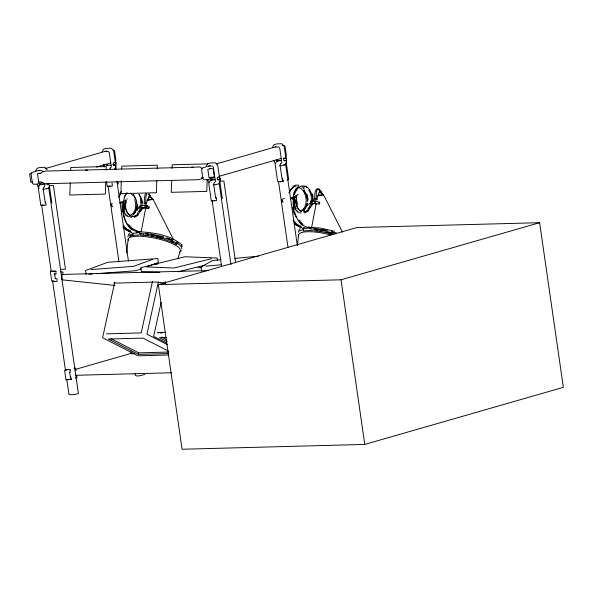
<?xml version="1.0" encoding="UTF-8"?>
<svg xmlns="http://www.w3.org/2000/svg" width="593" height="593" viewBox="0 0 593 593"><rect width="100%" height="100%" fill="white"/><g stroke="black" fill="none" stroke-linecap="round" stroke-linejoin="round"><path stroke-width="0.89" d="M125.212 200.923L124.478 205.208M126.257 201.323L126.265 200.634A1.445 1.008 -62.9 0 0 124.908 200.175M145.663 203.088L145.915 196.491L146.805 194.074M316.239 198.529C316.655 195.979 315.091 187.877 318.96 189.73L319.649 190.902C318.93 193.815 316.692 196.483 321.339 194.993M61.931 279.459L62.08 274.403M70.226 183.074L69.826 195.008L105.339 194.067L105.739 182.14M70.656 170.228L70.752 167.471L106.266 166.537L106.147 170.206M121.313 180.806L120.876 193.659L156.396 192.718L156.797 180.791M121.713 168.879L121.81 166.122L157.323 165.188L157.197 168.857M171.666 180.398L171.266 192.325L206.787 191.391L207.187 179.457M172.074 168.464L172.192 164.795L207.713 163.853M140.104 206.134L140.126 205.534L145.441 205.393M310.584 201.627L310.606 201.034L315.913 200.894M314.831 198.499C314.572 196.009 314.512 186.187 319.464 189.197C319.242 191.154 324.26 194.104 322.214 194.756M126.68 252.885L128.17 239.164M297.397 245.643L298.65 234.658M62.888 274.485L62.969 272.091L60.36 271.816M109.535 169.316L110.342 167.93M114.96 164.772L114.316 165.417L113.545 165.18L113.1 164.209L113.886 162.423L114.657 162.66M217.201 178.789L217.987 177.003L218.758 177.24M220.211 179.138L220.322 178.241L219.366 177.285M136.212 209.929L136.901 204.533M136.879 210.389L137.628 204.57M132.862 235.154L132.684 234.346A8.369 2.127 12.3 0 0 132.632 233.331M133.099 233.657L132.684 234.346M303.342 230.655L303.431 230.077M303.572 229.157L303.164 229.839M125.457 204.541L125.886 202.206M126.109 202.117L125.523 205.274A10.2 7.116 83.3 0 0 133.588 216.512M141.156 231.856L145.804 207.528M146.034 204.029L146.486 203.948L147.242 200.219M311.636 227.356L316.113 203.933M316.973 199.426L317.974 195.586M292.534 199.715L294.024 192.265L295.929 188.833M143.083 234.887L143.202 234.309M114.753 282.194L102.611 337.751L137.984 355.815L168.842 354.999M152.445 281.534L141.223 332.918L106.525 333.829M168.523 353.576L138.391 354.369L138.725 352.85L111.054 338.722M158.383 281.912L146.96 334.193L167.256 344.555M161.111 302.348L153.669 336.401L166.529 342.969M165.217 283.536L165.61 281.742M123.655 204.592L124.056 203.028M294.943 196.972L293.928 200.864A10.103 6.508 -86.7 0 0 293.891 203.636M177.826 258.696L180.331 250.787A26.722 6.797 12.3 0 0 153.846 237.941A26.722 6.797 12.3 0 0 128.244 240.387M132.469 233.827L129.215 235.258A27.589 7.02 12.3 0 0 127.799 236.807M132.965 213.776L135.093 209.774L135.753 204.592L134.819 199.307M303.446 209.277C307.389 203.747 306.818 195.957 302.971 190.531L301.029 188.53L299.376 187.722M152.127 199.337L153.12 199.456L147.183 200.323M323.111 194.838L323.6 194.956L317.663 195.823M136.197 210.352L136.953 210.307L137.072 208.017L140.415 206.105M149.614 199.633C144.914 200.901 151.252 195.942 148.48 194.237M148.294 198.803L149.125 197.306M118.889 196.468L119.786 194.852M118.756 197.284L120.549 194.052M124.271 197.135L126.064 193.911A14.121 9.503 88.5 0 1 127.169 192.643M126.353 193.881L124.56 197.121A24.387 16.404 88.5 0 0 127.895 225.066M288.917 192.777L290.711 189.538A14.15 9.518 88.5 0 1 293.046 187.277M289.236 192.784L291.03 189.552A14.121 9.503 88.5 0 1 296.048 186.158M295.195 191.828L296.537 189.404A14.121 9.503 88.5 0 1 298.249 187.61M35.624 170.873L37.181 168.264L39.946 167.471L44.972 167.337L47.262 169.843M44.186 187.01L44.905 185.802L44.653 184.038M49.582 185.943L48.026 188.552L42.748 189.412M102.003 151.793L103.56 149.177L106.325 148.383L111.343 148.25L113.641 150.763L115.316 162.386M110.565 167.923L111.284 166.722L109.245 152.579L108.185 151.423L104.635 151.519M115.212 161.674L115.931 160.473L114.575 151.045L113.515 149.888M114.405 169.465L115.961 166.855L115.576 164.172M66.164 370.069L66.446 369.595L69.737 369.506L70.152 370.032M70.159 372.456L70.159 369.965M206.105 166.374L207.661 163.764L210.426 162.971L215.444 162.838L217.742 165.343L220.062 181.436L218.506 184.045L213.228 184.912M214.666 182.503L215.385 181.302L213.347 167.159L212.287 166.003M272.476 147.286L274.04 144.677L276.805 143.884L281.823 143.751L284.121 146.256L285.93 158.776M281.045 163.423L281.764 162.223L279.726 148.08L278.666 146.923L275.115 147.02M285.693 157.175L286.412 155.974L285.055 146.545L283.995 145.389L282.224 145.433M282.965 181.161L282.624 178.804M137.339 213.51L139.896 209.529L141.008 204.392L140.452 199.152M307.819 209.01C312.207 203.873 312.6 195.986 308.82 190.412M318.293 201.375L312.578 201.042M146.226 193.355L145.189 194.556L144.685 196.379L144.181 202.999L145.722 202.999M128.281 234.672L129.697 233.123M181.302 250.454L179.501 252.396M298.761 230.173L300.177 228.624M316.076 203.881L315.343 204.014L315.32 203.421M41.48 184.045L40.835 184.69L40.065 184.453L39.605 183.422M48.582 183.86L47.937 184.497L47.166 184.267L46.721 183.289M107.859 164.965L107.214 165.603L106.443 165.373L105.991 164.394L106.948 165.291M113.723 165.343L116.28 162.801L115.805 162.46M211.96 179.546L211.316 180.19L210.545 179.953L210.085 178.923M217.297 177.833L217.809 177.329M219.062 179.36L218.417 179.998L217.646 179.768L217.186 178.738M278.339 160.458L277.694 161.103L276.916 160.866L276.464 159.836M283.676 158.754L284.188 158.242M285.441 160.273L284.796 160.918L284.025 160.681L283.573 159.71L284.366 157.923L285.137 158.153M119.675 193.444L121.521 191.65M296.144 188.574L298.657 186.143M40.383 173.69L42.296 171.992L45.461 171.081L199.952 167.004L202.383 168.842M202.932 177.655L201.65 178.789L198.492 179.694L43.993 183.778L41.569 181.932L38.019 182.029M140.793 210.204L141.594 210.278L141.868 208.039M311.77 205.986L312.318 203.392M114.671 282.572L113.804 283.143L155.536 282.038L165.321 283.076M141.304 209.233L144.67 207.061M313.126 203.866L315.142 202.554M141.653 209.247L144.988 207.098L148.287 207.498M312.785 204.326L315.469 202.598M130.883 214.903L133.173 213.443M130.653 217.542L132.106 216.615M300.599 210.893L303.653 208.944M273.996 161.111L273.521 160.77M286.286 157.953L286.76 158.301M112.247 203.369L111.41 203.888L111.21 205.096L111.758 206.29L112.737 206.764M111.832 204.815L111.958 205.66M282.312 200.308L282.438 201.16M85.548 170.458L86.571 169.85L87.549 170.406M191.354 167.663L192.369 167.056L193.355 167.611M319.13 202.257L319.56 202.005L319.842 202.947L317.937 202.895M144.855 208.173L148.821 208.647L149.436 206.853L144.796 205.986M315.335 203.666L319.301 204.148L319.59 203.095M134.24 217.453L138.295 215.118M304.713 212.946L308.775 210.619M136.946 209.351L140.007 207.602M308.19 204.415L311.251 202.658M220.359 179.242L220.433 178.656M292.935 186.291L295.833 185.068L298.857 185.172M149.184 196.958L150.466 196.861L148.984 193.696M147.598 199.582L148.183 199.352M319.605 192.807L320.05 192.681M318.07 195.075L318.663 194.845M318.886 194.845L318.434 195.179M152.431 259.43L133.566 266.361L91.011 269.563M141.29 268.822L136.168 270.704L97 273.647M147.272 266.62L158.375 262.543L157.871 258.533L107.778 262.299L85.57 270.46L86.067 274.47M302.764 229.758L299.695 230.759A27.589 7.02 12.3 0 0 298.279 232.3M147.494 200.093L147.931 199.952M38.856 170.428L31.74 172.474L31.021 173.675L32.385 183.104L33.438 184.26L36.988 184.164L43.215 182.377M45.075 168.642L106.71 150.918M31.903 173.341L29.65 174.142L30.799 182.103L32.689 182.17M38.248 173.549L39.813 173.245M96.548 167.041L110.772 162.956M42.644 184.126L39.664 184.979L38.315 188.107L40.828 205.452L43.934 205.371M43.964 187.01L43.148 188.478L45.246 202.902M210.219 165.677L202.22 167.975L201.501 169.175L202.858 178.604L203.918 179.761L207.468 179.664L214.584 177.618M216.445 163.883L275.997 146.76M119.808 202.517L125.123 200.99M119.964 203.355L122.632 202.591M211.59 177.181L208.995 177.596L207.809 169.39L210.574 168.597M219.025 176.343L281.252 158.45M213.865 179.412L210.144 180.48L208.788 183.608L211.308 200.945L214.414 200.864M280.244 160.325L276.523 161.4L275.174 164.446L277.62 181.517L280.793 181.784L283.424 181.028M214.444 182.511L213.628 183.971L215.726 198.403M280.823 163.423L280.007 164.891L282.098 179.316M286.938 180.02L288.687 179.516L286.182 162.097M284.418 198.381L281.89 199.389L281.69 200.597L282.238 201.79L283.209 202.265M290.288 198.018L292.942 197.254M294.714 196.743L296.485 196.239M290.437 198.855L295.774 197.321M158.361 284.618L356.949 227.519L539.623 222.694L563.35 387.333L364.762 444.424L182.081 449.249L158.361 284.618L341.034 279.792L539.623 222.694M67.239 369.698L64.607 370.455L65.964 379.883L71.701 379.046M75.318 369.424L130.163 353.65L133.862 353.554M75.215 378.03L76.971 377.526L76.63 375.169M144.796 374.546C142.313 374.761 134.396 378.319 135.056 373.59M211.404 258.733L174.016 267.992L146.545 266.939M178.13 271.794L205.423 265.041M318.411 195.445L318.997 195.305M38.197 185.557L37.604 185.476M150.77 199.47C154.855 199.404 149.592 197.18 149.844 195.179L150.229 196.802M319.983 192.384C318.508 192.866 323.074 192.562 320.324 190.672L320.924 192.31L320.368 192.325M321.25 194.971L322.436 194.749M126.694 198.937L127.458 199.011M297.167 194.437L297.916 194.363L297.945 195.305M149.555 199.685L150.859 199.493M303.334 227.593L304.891 227.445M221.011 259.697L212.413 260.505L201.123 267.08L201.583 271.097M234.695 258.415L258.407 256.183M206.016 266.205L221.515 264.745M320.39 192.636L322.733 194.556M319.064 195.216L320.094 195.134M88.802 274.27L92.449 273.996M146.975 205.941L147.887 205.771L145.871 205.541M316.506 199.53L316.966 199.448L314.394 199.441M106.725 165.299L111.165 165.18M113.826 165.106L115.605 165.062L116.109 164.558L115.872 162.89M277.205 160.792L280.756 160.703M284.306 160.607L286.078 160.562L286.589 160.058L286.352 158.39M38.256 170.599L41.806 170.51L42.866 171.666M208.736 166.099L211.397 166.033M283.854 164.839L285.722 164.995L297.338 245.554M279.607 165.825L284.885 164.965L286.441 162.356L286.182 160.562M209.485 168.657L213.154 168.671L214.303 176.64L212.049 177.433L209.381 177.507M201.39 177.715L203.169 177.67M40.346 184.379L44.786 184.267M47.447 184.193L49.226 184.149M210.826 179.879L215.266 179.761M217.927 179.694L219.706 179.642M49.13 185.668L53.414 185.55L65.467 269.222L60.338 269.363M219.61 181.161L223.887 181.05L235.688 262.907M109.134 186.098L112.425 186.009L111.995 183.059M280.437 181.569L282.905 181.51L282.476 178.56M110.313 186.284L107.207 186.365L106.495 181.547M46.995 188.418L48.871 188.581L78.417 393.633L74.37 394.567L69.04 394.708L66.831 379.854M214.058 200.656L216.527 200.59L216.519 198.106M153.869 264.233L157.501 264.137M52.266 271.171L55.557 271.083L55.964 271.609L55.994 274.107L54.348 274.151M198.018 267.747L201.664 267.651M61.524 274.47L208.617 270.586M54.964 278.443L57.032 278.858L57.047 281.43L53.755 281.519L53.333 281.06M165.803 332.265L157.582 332.48L158.642 333.021M160.473 332.977L162.297 332.925M166.707 337.491L159.406 337.684L167.308 341.716M138.725 352.85L168.857 352.049M134.433 353.643L131.327 353.724L131.001 351.612M74.058 368.142L75.608 368.097L75.948 370.455L75.141 370.44M75.274 375.31L171.488 372.767M67.891 379.609L71.182 379.52L70.76 376.577M315.728 198.581C317.915 198.551 313.334 198.314 315.261 198.566M308.012 227.149L320.576 228.09L334.504 231.188M137.532 231.648C152.705 232.456 169.776 234.517 181.688 244.709L181.806 245.25M301.867 187.077L304.461 187.166M159.873 272.357L141.393 271.653L140.8 267.673L184.808 256.769L217.149 258.007L217.505 260.394M322.229 194.326L322.948 194.371M322.029 194.385L322.666 194.415M151.549 198.885L152.468 198.87M301.83 210.478L304.713 210.782M141.69 207.261L143.513 207.454M56.016 271.357L50.294 271.157L51.702 280.919L54.319 281.201M62.221 279.837L115.072 285.455M313.853 228.475L327.358 230.544M297.864 212.657L301.125 213.043M146.486 203.948L143.914 203.948M149.881 233.731L163.742 236.822M139.296 234.153L141.097 234.658M273.929 160.681L274.537 160.866M103.449 165.18L104.057 165.365M47.062 184L47.67 184.186M39.961 184.193L40.569 184.379M37.07 184.267L37.678 184.453M308.656 227.03L310.265 227.593M139.785 232.1L132.232 228.587M306.714 205.919L307.426 205.808L307.552 203.51M296.796 224.243L301.363 226.57M297.456 225.585L301.348 227.579A8.369 2.127 12.3 0 1 303.105 228.831M297.137 225.614L301.022 227.601M126.324 228.742L130.883 231.07M130.549 232.1L125.886 229.721A24.387 16.404 88.5 0 1 122.847 226.696M161.318 336.965L166.855 339.789M168.345 351.034L143.046 338.114L108.349 339.033L138.391 354.369M144.862 208.514L145.596 208.38L145.574 207.787M40.22 173.06L37.455 173.853L38.893 182.318M150.414 197.121L152.253 199.055M303.016 187.885L304.276 189.189M130.549 193.029L132.699 195.26M298.998 220.018L302.979 224.369M293.142 220.129L297.108 224.473M216.097 197.647L216.512 198.173M128.525 224.517L132.498 228.868M123.233 225.251L126.635 228.972M39.094 188.226L37.945 186.965L37.552 184.29M45.624 202.146L46.046 205.096L42.755 205.178L42.333 204.718M132.832 352.998L133.247 353.458M303.875 189.975L306.314 194.467A12.594 8.183 84.6 0 1 307.085 197.617M303.994 190.716L306.032 194.474M133.395 194.474L135.834 198.966A12.594 8.183 84.6 0 1 136.79 203.762M133.106 194.467L135.145 198.225M323.6 194.956L342.42 232.085M153.12 199.456L173.193 239.061M309.702 189.804L311.948 194.319A12.646 8.762 -87.4 0 1 312.303 195.853M139.222 194.304L141.468 198.818A12.646 8.762 -87.4 0 1 142.083 202.821M138.903 194.334L141.141 198.825M219.247 183.874L230.959 264.634M113.093 164.15L113.441 164.921M296.107 208.632L294.751 205.126L294.565 200.968M115.702 166.596L116.132 169.457M292.653 207.446L294.35 214.807M181.688 244.709L182.11 246.666M307.055 194.133L308.108 200.071M306.403 194.534L307.382 200.034A12.594 8.183 84.6 0 1 307.263 201.954M296.848 200.805L297.471 205.074M341.034 279.792L364.762 444.424M278.495 181.421L287.99 247.333M274.411 160.703L274.796 163.386M219.847 181.354L222.316 198.596M212.116 200.508L221.619 266.42M208.032 179.783L208.417 182.466M117.933 181.984L118.215 184.015M116.962 181.399L128.436 261.039M108.015 185.928L118.963 261.906M103.805 164.305L104.19 166.989M49.367 185.854L51.836 203.095M69.618 372.033L70.382 377.333M54.549 273.269L55.342 278.762M41.636 205.008L51.139 270.919M52.584 280.993L65.512 370.699M312.637 193.993L313.282 199.997M312.088 194.385L312.689 199.952M141.608 198.892L142.209 204.459M124.085 205.467L124.271 209.625M123.648 205.371L123.848 209.966M294.373 199.923L294.484 207.187M123.9 204.422L124.004 211.686M122.054 204.214L122.173 211.946M298.724 235.888A26.722 6.797 12.3 0 1 330.835 234.954M303.268 231.003A26.796 6.819 12.3 0 1 312.667 230.677M313.534 230.736A26.796 6.819 12.3 0 1 320.027 231.485M320.865 231.618A26.796 6.819 12.3 0 1 332.755 234.265M303.631 228.816A26.937 6.857 12.3 0 1 307.181 228.416M314.72 228.601A26.937 6.857 12.3 0 1 316.314 228.757M323.029 229.721A26.937 6.857 12.3 0 1 324.756 230.047M331.598 231.633A26.937 6.857 12.3 0 1 336.476 233.071M335.69 233.827A27.589 7.02 12.3 0 0 320.109 230.217L310.095 228.601L302.482 225.058A24.387 16.404 88.5 0 1 294.573 211.871M294.158 210.063A24.387 16.404 88.5 0 1 294.128 196.127M294.543 194.334A24.387 16.404 88.5 0 1 295.04 192.621L296.834 189.382A14.15 9.518 88.5 0 1 309.702 189.804M311.155 229.002A8.369 2.127 12.3 0 1 309.946 228.646M308.278 228.06A8.369 2.127 12.3 0 1 306.863 227.43M296.67 225.199A24.365 16.389 88.5 0 1 294.21 222.849M296.359 225.229A24.387 16.404 88.5 0 1 294.491 223.531M315.943 230.603A26.826 6.827 12.3 0 1 317.589 230.788M320.094 231.137A26.826 6.827 12.3 0 1 321.784 231.411M326.936 232.426A26.826 6.827 12.3 0 1 332.013 233.686M302.185 225.051A24.365 16.389 88.5 0 1 299.724 222.709M296.418 217.675A24.365 16.389 88.5 0 1 295.373 215.274M294.788 213.613A24.365 16.389 88.5 0 1 294.284 211.871M293.869 210.063A24.365 16.389 88.5 0 1 293.313 199.826M294.254 194.348A24.365 16.389 88.5 0 1 294.751 192.636M314.646 228.95A26.915 6.849 12.3 0 1 317.062 229.194M322.955 230.062A26.915 6.849 12.3 0 1 324.682 230.388M331.524 231.974A26.915 6.849 12.3 0 1 334 232.671M307.026 203.822A12.594 8.183 84.6 0 1 303.119 210.938M306.485 196.009A12.646 8.22 84.6 0 1 306.811 197.639M306.744 203.873A12.646 8.22 84.6 0 1 306.322 205.608M306.055 206.416A12.646 8.22 84.6 0 1 304.061 209.87M311.621 194.326A12.594 8.725 -87.4 0 1 311.97 195.853M310.272 207.031A12.594 8.725 -87.4 0 1 308.827 209.121M308.293 209.692A12.594 8.725 -87.4 0 1 304.565 211.834M305.054 186.321A14.121 9.503 88.5 0 1 307.048 187.41M312.548 199.952A12.646 8.762 -87.4 0 1 304.861 211.894A10.2 7.116 83.3 0 1 303.238 211.99M301.615 211.553A10.2 7.116 83.3 0 1 296.011 200.775L296.745 196.135A1.445 1.008 -62.9 0 0 295.966 195.475M301.348 211.493A10.103 7.049 83.3 0 1 299.517 210.307M298.442 209.173A10.103 7.049 83.3 0 1 295.788 200.819L296.515 196.372A1.038 0.719 -62.9 0 0 296.315 196.016M298.079 211.575A10.103 6.508 -86.7 0 1 294.884 207.861M297.753 211.657A10.2 6.567 -86.7 0 1 295.803 210.048M295.181 196.409A1.038 0.719 -62.9 0 1 295.544 196.038M133.151 233.316A26.937 6.857 12.3 0 1 137.717 232.879M145.841 233.257A26.937 6.857 12.3 0 1 148.317 233.553M166.774 237.83A26.937 6.857 12.3 0 1 169.746 238.905M170.547 239.216A26.937 6.857 12.3 0 1 172.837 240.18M176.588 242.085A26.937 6.857 12.3 0 1 178.048 243.011M129.726 236.511A26.796 6.819 12.3 0 1 131.883 235.71M132.795 235.51A26.796 6.819 12.3 0 1 138.858 235.058M140.489 235.095A26.796 6.819 12.3 0 1 149.547 235.984M150.385 236.118A26.796 6.819 12.3 0 1 163.082 239.001M164.002 239.275A26.796 6.819 12.3 0 1 174.32 243.315M175.187 243.775A26.796 6.819 12.3 0 1 176.766 244.694M181.658 248.808A27.589 7.02 12.3 0 0 149.629 234.717L139.614 233.108L132.002 229.558A24.387 16.404 88.5 0 1 128.414 225.814M130.393 235.866A26.826 6.827 12.3 0 1 131.95 235.354M147.108 235.288A26.826 6.827 12.3 0 1 148.776 235.517M151.304 235.91A26.826 6.827 12.3 0 1 153.024 236.222M156.456 236.926A26.826 6.827 12.3 0 1 163.164 238.66M171.629 241.67A26.826 6.827 12.3 0 1 173.764 242.648M175.283 243.434A26.826 6.827 12.3 0 1 176.862 244.353M145.767 233.605A26.915 6.849 12.3 0 1 148.25 233.901M167.13 238.319A26.915 6.849 12.3 0 1 169.665 239.238M170.465 239.55A26.915 6.849 12.3 0 1 172.748 240.521M176.499 242.426A26.915 6.849 12.3 0 1 177.959 243.345M131.95 232.715A8.369 2.127 12.3 0 0 130.868 232.078L126.198 229.691A24.365 16.389 88.5 0 1 123.159 226.667M141.304 233.664A8.369 2.127 12.3 0 1 140.059 233.331M137.798 232.567A8.369 2.127 12.3 0 1 136.383 231.93M131.705 229.55A24.365 16.389 88.5 0 1 128.125 225.807M127.599 225.058A24.365 16.389 88.5 0 1 124.893 219.781M124.589 218.958A24.365 16.389 88.5 0 1 122.944 211.82M122.929 203.406A24.365 16.389 88.5 0 1 123.196 201.561M141.616 201.16A12.594 8.725 -87.4 0 1 141.757 202.813M140.548 209.937A12.594 8.725 -87.4 0 1 139.792 211.531M137.813 214.199A12.594 8.725 -87.4 0 1 134.085 216.334M142.009 205.26A12.646 8.762 -87.4 0 1 134.381 216.401M136.783 206.453A12.594 8.183 84.6 0 1 132.639 215.437M136.331 202.139A12.646 8.22 84.6 0 1 136.516 203.792M136.509 206.49A12.646 8.22 84.6 0 1 136.264 208.373M135.849 210.107A12.646 8.22 84.6 0 1 133.588 214.369M127.273 216.156A10.2 6.567 -86.7 0 1 124.789 213.799M129.8 216.541A10.103 6.508 -86.7 0 1 123.655 209.915M130.868 215.993A10.103 7.049 83.3 0 1 127.962 213.673M127.488 213.02A10.103 7.049 83.3 0 1 125.975 209.855M125.731 208.988A10.103 7.049 83.3 0 1 125.331 206.223"/></g></svg>
